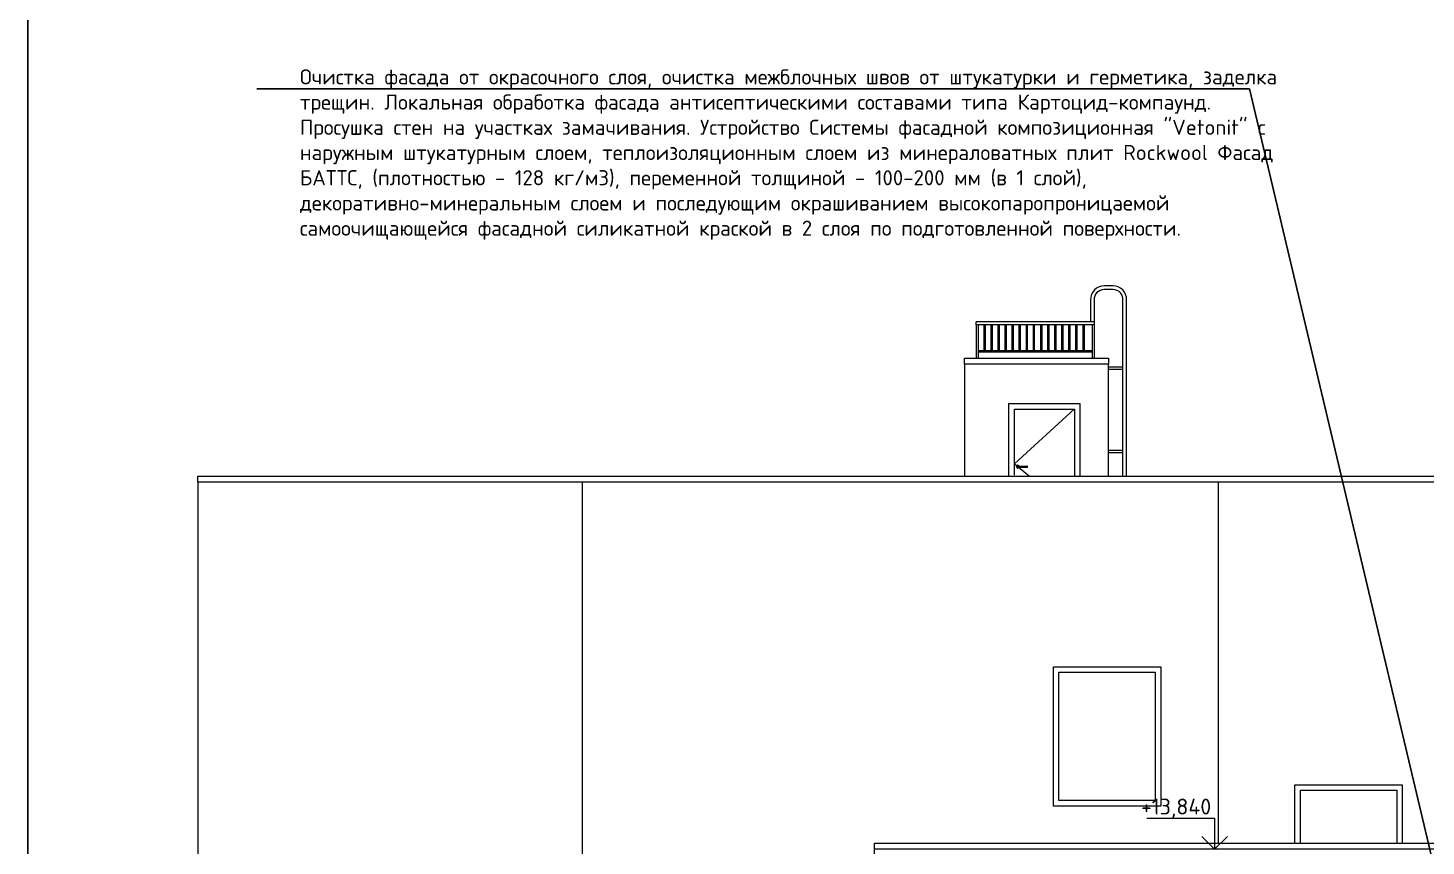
# Model space of a CAD drawing. Header units: millimetres. Extents: x -136099598 to 9192475, y 0 to 779331.
# Drawn here: x -243673 to -220573, y 302442 to 315960 of the extents above; entities that cross this region are included whole.
import ezdxf
from ezdxf import colors
from ezdxf.entities.mleader import LeaderData, LeaderLine
from ezdxf.math import Vec2, Vec3

# ---------------------------------------------------------------- set-up
doc = ezdxf.new("R2010")
doc.units = ezdxf.units.MM
doc.header["$MEASUREMENT"] = 0
doc.layers.get('0').update_dxf_attribs({"color": 250, "lineweight": 9})
doc.layers.add('_RAMKA', color=7, linetype='Continuous')
doc.layers.add('PDF _0', color=7, linetype='Continuous')
for name, color, linetype, lineweight in [('АР-Выноски', 5, 'Continuous', 5), ('АР.РД_Выноски', 174, 'Continuous', 9), ('Фасад_тонкие', 7, 'Continuous', 5), ('фасады', 7, 'Continuous', 9)]:
    doc.layers.add(name, color=color, linetype=linetype, lineweight=lineweight)
doc.styles.add('ICOCPEUR', font='isocpeur.ttf')
doc.styles.add('PDF ISOCPEUR', font='isocpeur.ttf')

msp = doc.modelspace()

# ---------------------------------------------------------------- linework, layer by layer
at = {"color": 9, "lineweight": 13, "ltscale": 150}
for p, q in [((-227170.4, 311104.4), (-227733.9, 311104.4)), ((-226051.9, 311053.8), (-226051.9, 311104.3)), ((-225580.1, 310354.7, 0), (-225821.4, 310354.7, 0)), ((-225580.1, 310314.7, 0), (-225821.4, 310314.7, 0)), ((-225580.1, 308977.1, 0), (-225821.3, 308977.1, 0)), ((-225580.1, 308937.1, 0), (-225821.3, 308937.1, 0)), ((-227315.7, 308720.8, 0), (-227165.7, 308720.8, 0)), ((-227315.7, 308700.8, 0), (-227165.7, 308700.8, 0)), ((-240861.4, 286962.3, 0), (-240861.2, 308453.6, 0)), ((-234509.2, 286957.2, 0), (-234508.9, 308453.6, 0)), ((-223999.6, 302491.9, 0), (-223999.6, 308453.6, 0))]:
    msp.add_line(p, q, dxfattribs=at)
msp.add_circle((-227315.7, 308712.9, 0), 19, dxfattribs=at)
for centre, radius, start, end in [((-227315.7, 308710.8, 0), 24, 24.62431, 335.37569), ((-227315.7, 308710.8, 0), 10, 90, 270), ((-227165.7, 308710.8, 0), 10, 270, 90)]:
    msp.add_arc(centre, radius, start, end, dxfattribs=at)
at = {"layer": '_RAMKA', "ltscale": 100}
msp.add_lwpolyline([(-127372.6, 243029), (-127372.6, 326029), (-243672.6, 326029), (-243672.6, 243029)], close=True, dxfattribs=at)
at = {"layer": 'Фасад_тонкие', "lineweight": 0, "elevation": -0.2}
msp.add_lwpolyline([(-225184.4, 302901.9), (-224068.7, 302901.9), (-224068.7, 302392), (-223855.3, 302600.9), (-224068.7, 302392), (-224277.6, 302600.9)], dxfattribs=at)
at = {"layer": 'фасады', "color": 9, "lineweight": 13, "ltscale": 150, "elevation": 0}
for points in [[(-225520.1, 308553.5), (-225520.1, 311469.3, 0.428318), (-225748.1, 311697.3), (-225888.1, 311697.3, 0.4282879), (-226116.2, 311469.3), (-226116.2, 311100.3)], [(-225580.1, 308553.5), (-225580.1, 311470.1, 0.4229742), (-225742.8, 311637.3), (-225893.5, 311637.3, 0.4296737), (-226056.2, 311466), (-226056.2, 311100.3)]]:
    msp.add_lwpolyline(points, format="xyb", dxfattribs=at)
at = {"layer": 'фасады', "color": 9, "lineweight": 13, "ltscale": 150}
for points in [[(-228006, 311053.5), (-228005.9, 311103.5)], [(-226334.8, 311053.8), (-228006, 311053.5)], [(-227968, 310503.6), (-227968, 311053.5), (-228006, 311053.5), (-228006, 310503.6), (-227968, 310503.6)], [(-226334.8, 311104.3), (-228005.9, 311104.6)], [(-227873, 310628.4), (-227873, 311053.2)], [(-227857, 311053.2), (-227857, 310628.4), (-227857, 310628.4)], [(-227757, 310628.4), (-227757, 311053.2)], [(-227741, 311053.2), (-227741, 310628.4), (-227741, 310628.4)], [(-227641, 310628.4), (-227641, 311053.2)], [(-227625, 311053.2), (-227625, 310628.4), (-227625, 310628.4)], [(-227525, 310628.4), (-227525, 311053.2)], [(-227509, 311053.2), (-227509, 310628.4), (-227509, 310628.4)], [(-227409, 310628.4), (-227409, 311053.2)], [(-227393, 311053.2), (-227393, 310628.4), (-227393, 310628.4)], [(-227293, 310628.4), (-227293, 311053.2)], [(-227277, 311053.2), (-227277, 310628.4), (-227277, 310628.4)], [(-227177, 310628.4), (-227177, 311053.2)], [(-227161, 311053.2), (-227161, 310628.4), (-227161, 310628.4)], [(-227061, 310628.4), (-227061, 311053.2)], [(-227045, 311053.2), (-227045, 310628.4), (-227045, 310628.4)], [(-226937.5, 310628.9), (-226937.5, 311053.8)], [(-226921.5, 311053.8), (-226921.5, 310628.9), (-226921.5, 310628.9)], [(-226821.5, 310628.9), (-226821.5, 311053.8)], [(-226805.5, 311053.8), (-226805.5, 310628.9), (-226805.5, 310628.9)], [(-226705.5, 310628.9), (-226705.5, 311053.8)], [(-226689.5, 311053.8), (-226689.5, 310628.9), (-226689.5, 310628.9)], [(-226589.5, 310628.9), (-226589.5, 311053.8)], [(-226573.5, 311053.8), (-226573.5, 310628.9), (-226573.5, 310628.9)], [(-226473.5, 310628.9), (-226473.5, 311053.8)], [(-226457.5, 311053.8), (-226457.5, 310628.9), (-226457.5, 310628.9)], [(-226051.9, 311104.3), (-226372.8, 311104.6)], [(-226051.9, 311053.8), (-226372.8, 311053.5)], [(-226357.1, 310628.9), (-226357.1, 311053.8)], [(-226341.1, 311053.8), (-226341.1, 310628.9), (-226341.1, 310628.9)], [(-226239.9, 310628.4), (-226239.9, 311053.2)], [(-226223.9, 311053.2), (-226223.9, 310628.4), (-226223.9, 310628.4)], [(-226051.9, 310503.8), (-226051.9, 311053.8), (-226089.9, 311053.8), (-226089.9, 310503.8), (-226051.9, 310503.8)], [(-226051.9, 310503.6), (-226051.9, 311053.5), (-226089.9, 311053.5), (-226089.9, 310503.6), (-226051.9, 310503.6)], [(-226089.9, 310603.5), (-227968, 310603.5), (-227968, 310628.5), (-226089.9, 310628.5)], [(-222739.6, 302491.9), (-222739.6, 303454.4), (-220968.1, 303454.4), (-220968.1, 302491.9)], [(-222649.6, 302491.9), (-222649.6, 303364.4), (-221058.1, 303364.4), (-221058.1, 302491.9)]]:
    msp.add_lwpolyline(points, dxfattribs=at)
for points in [[(-228201, 310503.8), (-225821.9, 310503.8), (-225821.9, 310403.9), (-228201, 310403.9)], [(-228201, 308553.5), (-225821.4, 308553.5), (-225821.4, 310403.9), (-228201, 310403.9)], [(-240864.2, 308553.5), (-171925.4, 308553.5), (-171925.4, 308453.6), (-240864.2, 308453.6)]]:
    msp.add_lwpolyline(points, close=True, dxfattribs=at)
at = {"layer": 'фасады', "color": 9, "lineweight": 13, "ltscale": 150, "elevation": 0}
for points in [[(-227463.6, 308564.8), (-227463.6, 309752), (-226294, 309752), (-226294, 308564.8)], [(-227373.6, 308572.6), (-227373.6, 309662), (-226383.6, 309662), (-226383.6, 308564.8)], [(-226386.6, 309662), (-227373.6, 308757.8), (-227122.2, 308553.5)]]:
    msp.add_lwpolyline(points, dxfattribs=at)
for points in [[(-226728.1, 305404.4), (-224956.6, 305404.4), (-224956.6, 303103.6), (-226728.1, 303103.6)], [(-226638.1, 305314.4), (-225046.6, 305314.4), (-225046.6, 303193.6), (-226638.1, 303193.6)]]:
    msp.add_lwpolyline(points, close=True, dxfattribs=at)
at = {"layer": 'фасады', "ltscale": 150, "elevation": 0}
msp.add_lwpolyline([(-229684.5, 288553.6), (-229684.5, 302491.9), (-203674.5, 302491.9), (-203674.5, 304655.5), (-195334.5, 304655.5), (-195334.5, 302491.9), (-190514.4, 302491.9), (-190514.4, 304552.6), (-193194.5, 304552.6), (-193194.5, 302491.9), (-165334.5, 302491.9), (-165334.5, 288553.6)], dxfattribs=at)
at = {"layer": 'фасады', "ltscale": 150}
msp.add_lwpolyline([(-229684.5, 302491.9), (-203674.5, 302491.9), (-203674.5, 302392), (-229684.5, 302392)], close=True, dxfattribs=at)

# ---------------------------------------------------------------- texts
at = {"layer": 'PDF _0', "color": 18, "lineweight": 0, "true_color": 0x000000, "insert": (-224122.8, 302901.9, -0.2), "char_height": 262.49, "attachment_point": 9, "style": 'PDF ISOCPEUR'}
msp.add_mtext('+13,840', dxfattribs=at)

# ---------------------------------------------------------------- leaders
at = {"layer": 'АР-Выноски'}
ml = msp.add_multileader_mtext('Standard', dxfattribs=at)
ml.set_content('Окно открывающееся, открывание обеспечивается механическим устройством д/дистанц. открывания изнутри без ключа. ', color=256, style='ICOCPEUR')
ml.set_leader_properties()
ml.build(insert=Vec2(0, 0))
ml.multileader.update_dxf_attribs({"text_left_attachment_type": 6, "text_right_attachment_type": 6, "dogleg_length": 100, "arrow_head_size": 250})
ctx = ml.context
ctx.base_point, ctx.char_height, ctx.arrow_head_size, ctx.landing_gap_size, ctx.plane_origin = Vec3(-209940.4, 310585.7, -0.2), 250, 250, 25, Vec3(-204684.4, 311269.9, -0.2)
ctx.left_attachment, ctx.right_attachment = 6, 6
notes = []
notes.append((ctx, [(0, (1, 1, 0), (-210292.5, 310585.7, -0.2), (1, 0), 352.1, [(1, [(-224155, 295344.2, -0.2), (-221370.8, 295344.2, -0.2)], 0, [])])]))
ctx.mtext.insert, ctx.mtext.width, ctx.mtext.defined_height, ctx.mtext.flow_direction = Vec3(-209915.4, 310910.7, -0.2), 7698.098, 2741.7, 5
at = {"layer": 'АР.РД_Выноски'}
ml = msp.add_multileader_mtext('Standard', dxfattribs=at)
ml.set_content('\\A1;Очистка фасада от окрасочного слоя, очистка межблочных швов от штукатурки и герметика, заделка трещин. Локальная обработка фасада антисептическими составами типа Картоцид-компаунд. Просушка стен на участках замачивания. Устройство Системы фасадной композиционная "Vetonit" c наружным штукатурным слоем, теплоизоляционным слоем из минераловатных плит Rockwool Фасад БАТТС, (плотностью - 128 кг/м3), переменной толщиной - 100-200 мм (в 1 слой), декоративно-минеральным слоем и последующим окрашиванием высокопаропроницаемой самоочищающейся фасадной силикатной краской в 2 слоя по подготовленной поверхности. ', color=256, style='ICOCPEUR')
ml.set_leader_properties(color=256)
ml.build(insert=Vec2(0, 0))
ml.multileader.update_dxf_attribs({"text_left_attachment_type": 6, "text_right_attachment_type": 6, "dogleg_length": 100, "arrow_head_size": 250})
ctx = ml.context
ctx.base_point, ctx.char_height, ctx.arrow_head_size, ctx.landing_gap_size, ctx.plane_origin = Vec3(-239204.9, 314952.3, -0.3), 250, 250, 25, Vec3(-217932.6, 305769.6, -0.3)
ctx.left_attachment, ctx.right_attachment = 6, 6
notes.append((ctx, [(0, (1, 1, 0), (-223492.4, 314952.3, -0.3), (-1, 0), 100, [(0, [(-220370.5, 301792, -0.3)], 0, [])])]))
ctx.mtext.insert, ctx.mtext.width, ctx.mtext.defined_height, ctx.mtext.flow_direction = Vec3(-239179.9, 315277.3, -0.3), 16110.381, 4188.3, 5
for ctx, leaders in notes:
    for number, flags, end, landing, length, lines in leaders:
        leader = LeaderData()
        leader.index, (leader.has_last_leader_line, leader.has_dogleg_vector, leader.attachment_direction) = number, flags
        leader.last_leader_point, leader.dogleg_vector, leader.dogleg_length = Vec3(end), Vec3(landing), length
        for number, points, colour, breaks in lines:
            line = LeaderLine()
            line.index, line.vertices, line.color, line.breaks = number, Vec3.list(points), colors.encode_raw_color(colour), breaks
            leader.lines.append(line)
        ctx.leaders.append(leader)

doc.saveas('drawing.dxf')
